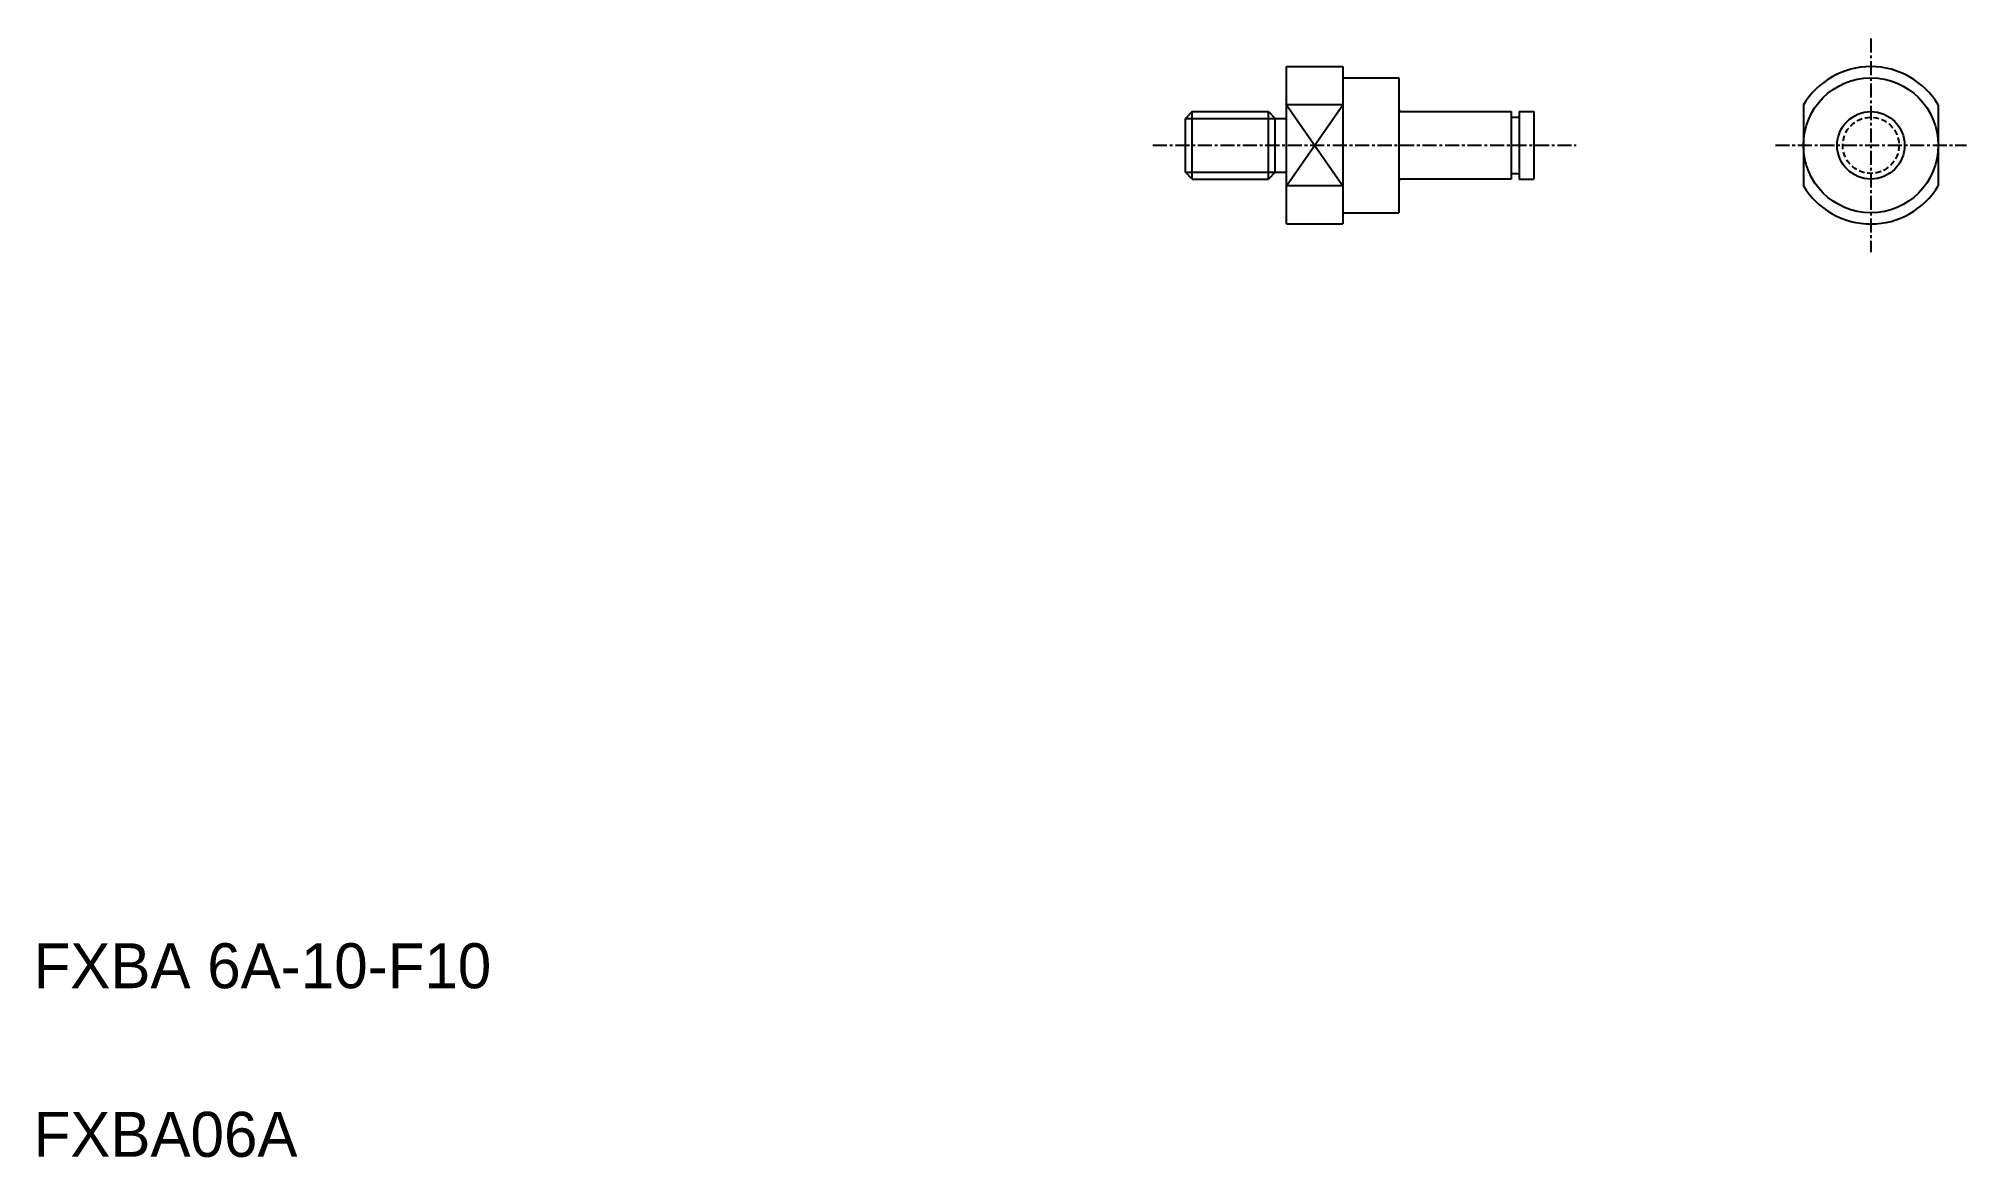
# Model space of a CAD drawing. Extents: x 2 to 174, y 123 to 223.
import ezdxf

# ---------------------------------------------------------------- set-up
doc = ezdxf.new("R2010")
doc.units = 0
doc.linetypes.add('CENTER', pattern=[2, 1.25, -0.25, 0.25, -0.25])
doc.linetypes.add('DASHED', pattern=[0.75, 0.5, -0.25])
doc.layers.get('0').update_dxf_attribs({"linetype": 'CONTINUOUS'})
doc.layers.add('CENTER', color=1, linetype='CENTER')

msp = doc.modelspace()

# ---------------------------------------------------------------- linework, layer by layer
at = {"color": 7, "linetype": 'CONTINUOUS'}
for p, q in [((113.13, 206.28), (113.13, 220.28)), ((113.13, 220.28), (118.13, 220.28)), ((118.13, 220.28), (118.13, 206.28)), ((118.23, 219.28), (123.13, 219.28)), ((123.13, 219.28), (123.13, 207.28)), ((104.73, 216.28), (104.13, 215.68)), ((104.73, 216.28), (111.53, 216.28)), ((104.73, 210.28), (104.73, 216.28)), ((111.53, 210.28), (111.53, 216.28)), ((111.53, 216.28), (112.13, 215.68)), ((118.13, 216.89), (113.13, 216.89)), ((123.33, 216.28), (133.13, 216.28)), ((125.78, 216.28), (125.78, 216.28)), ((128.23, 216.28), (128.23, 216.28)), ((133.13, 216.28), (133.13, 210.28)), ((133.83, 216.28), (135.13, 216.28)), ((133.83, 216.28), (133.83, 210.28)), ((135.13, 216.28), (135.13, 210.28)), ((159.13, 216.89), (159.13, 209.67)), ((171.13, 216.89), (171.13, 209.67)), ((104.13, 210.88), (104.13, 215.68)), ((112.13, 210.88), (112.13, 215.68)), ((112.13, 215.68), (113.13, 215.68)), ((133.13, 215.78), (133.83, 215.78)), ((104.73, 210.28), (104.13, 210.88)), ((104.73, 210.28), (111.53, 210.28)), ((112.13, 210.88), (111.53, 210.28)), ((112.13, 210.88), (113.13, 210.88)), ((118.13, 209.67), (113.13, 209.67)), ((133.13, 210.28), (123.33, 210.28)), ((133.13, 210.78), (133.83, 210.78)), ((133.83, 210.28), (135.13, 210.28)), ((113.13, 206.28), (118.13, 206.28)), ((118.23, 207.28), (123.13, 207.28))]:
    msp.add_line(p, q, dxfattribs=at)
at = {"color": 3, "linetype": 'CONTINUOUS'}
for p, q in [((113.13, 209.67), (118.13, 216.89)), ((113.13, 216.89), (118.13, 209.67)), ((104.13, 215.68), (112.13, 215.68)), ((104.13, 210.88), (112.13, 210.88))]:
    msp.add_line(p, q, dxfattribs=at)
at = {"color": 7, "linetype": 'CONTINUOUS'}
for radius in [6, 3]:
    msp.add_circle((165.13, 213.28), radius, dxfattribs=at)
at = {"color": 3, "linetype": 'DASHED'}
msp.add_circle((165.13, 213.28), 2.5, dxfattribs=at)
at = {"color": 7, "linetype": 'CONTINUOUS'}
for centre, radius, start, end in [((165.13, 213.28), 7, 31.0027, 148.9973), ((118.23, 219.38), 0.1, 180, 270), ((123.33, 216.48), 0.2, 180, 270), ((123.33, 210.08), 0.2, 90, 180), ((165.13, 213.28), 7, 211.0027, 328.9973), ((118.23, 207.18), 0.1, 90, 180)]:
    msp.add_arc(centre, radius, start, end, dxfattribs=at)
at = {"layer": 'CENTER', "color": 1, "linetype": 'CENTER'}
for p, q in [((165.13, 222.78), (165.13, 203.78)), ((101.24, 213.28), (138.91, 213.28)), ((156.63, 213.28), (173.63, 213.28))]:
    msp.add_line(p, q, dxfattribs=at)

# ---------------------------------------------------------------- texts
at = {"color": 7, "linetype": 'CONTINUOUS'}
for s, p in [('FXBA 6A-10-F10', (1.63, 138.28)), ('FXBA06A', (1.63, 123.28))]:
    msp.add_text(s, height=4, dxfattribs=at).set_placement(p)

doc.saveas('drawing.dxf')
